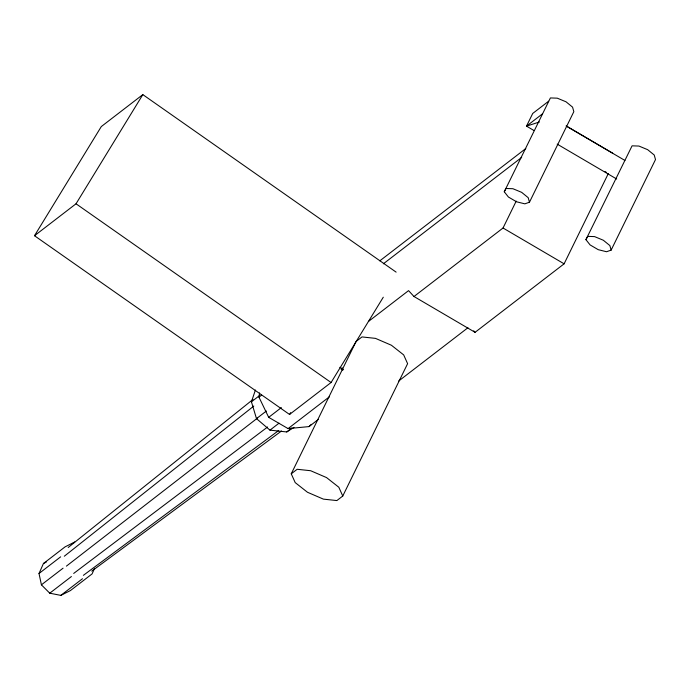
<?xml version="1.0" encoding="UTF-8"?>
<svg xmlns="http://www.w3.org/2000/svg" width="690" height="690" viewBox="0 0 690 690"><rect width="100%" height="100%" fill="white"/><g stroke="black" fill="none" stroke-linecap="round" stroke-linejoin="round"><path stroke-width="1.03" d="M318.418 419.373L309.025 426.593L288.084 428.594L268.686 417.346L258.966 397.155L259.561 392.946M294.018 427.36L286.738 431.949L269.971 430.146L256.49 418.632L251.436 401.804L255.412 390.023M94.504 568.465L92.081 573.908L70.432 590.562L60.841 595.384L49.758 593.193L41.417 584.827L39.011 573.494L43.453 563.506L65.093 546.851L74.692 542.038L73.028 543.315M291.249 473.814L356.092 341.464L361.991 336.927L375.472 338.367L391.394 345.233L403.667 354.893L407.609 363.673L342.766 496.032L336.875 500.569L323.386 499.129L307.473 492.263L295.199 482.595L291.249 473.814L297.149 469.278L310.629 470.718L326.551 477.584L338.825 487.252L342.766 496.032M504.261 191.768L550.404 97.937L557.27 98.17L566.024 101.801L572.562 107.14L573.83 111.676L529.463 202.222L524.857 203.843L516.551 201.791L508.409 197.021L504.261 191.768L506.029 188.482L512.903 188.715L521.657 192.346L528.195 197.685L529.463 202.222M368.408 321.514L408.558 290.628L413.991 296.51L503.036 228.011L516.215 201.109M413.991 296.51L475.065 332.321L564.11 263.822L608.339 173.526M585.931 239.654L632.075 145.832L638.94 146.056L647.694 149.696L654.232 155.026L655.5 159.571L611.133 250.116L606.536 251.738L598.221 249.677L590.079 244.907L585.931 239.654L587.707 236.377L594.573 236.601L603.327 240.241L609.865 245.571L611.133 250.116M383.286 297.209L331.079 382.519L289.55 414.466L34.5 235.73L101.301 126.563L142.83 94.616L396.12 272.127M34.5 235.73L76.029 203.783L142.83 94.616M289.55 414.466L290.671 412.637M309.025 426.593L311.319 424.341M68.189 547.506L252.98 399.458M64.308 556.226L253.808 406.048M66.413 566.128L257.344 418.192M548.628 101.223L532.723 113.445L526.505 126.141L533.939 130.496M542.409 113.91L526.505 126.141L539.399 122.009M379.811 260.846L525.797 148.54M383.355 263.813L521.657 157.415M251.436 401.804L259.664 395.474M258.966 397.155L261.527 395.189M39.011 573.494L60.651 556.839M256.49 418.632L266.366 411.033M41.417 584.827L63.066 568.181M268.686 417.346L281.365 407.6M49.758 593.193L71.406 576.538M342.49 367.986L341.032 369.107L342.852 370.168M269.971 430.146L279.027 423.177M60.841 595.384L82.49 578.729M288.084 428.594L329.492 396.741M286.738 431.949L291.68 428.145M398.725 380.984L467.923 327.75M73.692 573.425L267.608 426.981M83.369 575.339L278.441 430.707M91.753 571.13L281.511 430.991M43.453 563.506L46.325 562.057M566.43 126.063L612.677 153.189M566.085 125.96L624.916 160.451M604.845 171.474L606.596 172.5M557.184 144.124L616.688 179.02M503.036 228.011L564.11 263.822M339.86 367.313L343.56 369.486M76.029 203.783L331.079 382.519M473.702 330.846L475.065 332.321"/></g></svg>
